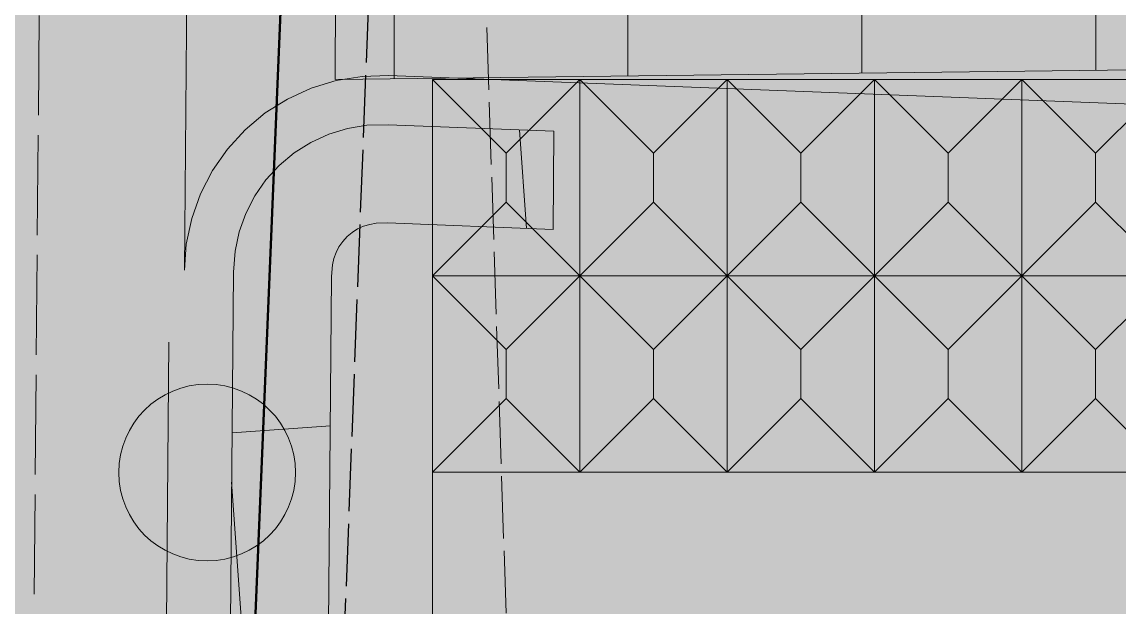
# Model space of a CAD drawing. Header units: metres. Extents: x 305909 to 307171, y 9156037 to 9156671.
# Drawn here: x 306873.64 to 306895.98, y 9156211.26 to 9156223.17 of the extents above; entities that cross this region are included whole.
import ezdxf

# ---------------------------------------------------------------- set-up
doc = ezdxf.new("R2010")
doc.units = ezdxf.units.M
doc.linetypes.add('DASHED', pattern=[1.524, 1.27, -0.254])
for name, color, linetype, lineweight, true_color in [('B-BATAS_HPL_INDIKATIF', 7, 'DASHED', 25, 0x781414), ('B-BAYANGAN', 7, 'Continuous', 0, 0x76786c), ('D-BANGUNAN_DIGANTI', 253, 'DASHED', 13, 0x828282), ('D-BOULEVARD_UMKM', 7, 'Continuous', 13, 0xf2d6a0), ('D-KIOS_UMKM', 7, 'Continuous', 13, 0xe673a6), ('D-LORONG_KIOS', 7, 'Continuous', 9, 0xf6e7c9), ('J-BADAN_KOLEKTOR', 7, 'Continuous', 13, 0x6e6e6e), ('J-MARKA_TEPI', 7, 'Continuous', 13, 0xffffff), ('J-PERKERASAN_JALAN', 7, 'Continuous', 9, 0x989896), ('J-SUMBU_KOLEKTOR', 7, 'DASHED', 18, 0xffffff), ('P-KORIDOR_STASIUN', 7, 'Continuous', 50, 0x148c3c), ('P-TROTOAR_AYANI', 7, 'Continuous', 9, 0xd6c8b2), ('S-ZONA_ANTREAN', 7, 'Continuous', 13, 0xeb7878), ('V-JALUR_HIJAU_AYANI', 7, 'Continuous', 0, 0x96cd78), ('V-POHON_PENEDUH', 7, 'Continuous', 13, 0x288232), ('Z-K', 7, 'Continuous', 0, 0xf7dede), ('Z-K-BK', 7, 'Continuous', 0, 0xf8e1ec), ('Z-K-PI', 7, 'Continuous', 0, 0xf0cdc8)]:
    doc.layers.add(name, color=color, linetype=linetype, lineweight=lineweight, true_color=true_color)

# ---------------------------------------------------------------- blocks, each defined once
blk = doc.blocks.new('POHON')
at = {"true_color": 0x347638}
h = blk.add_hatch(color=97, dxfattribs=at)
h.dxf.hatch_style = 1
edge = h.paths.add_edge_path()
edge.add_arc((0, 0), 1, 0, 360)
at = {"true_color": 0x3e843e}
h = blk.add_hatch(color=97, dxfattribs=at)
h.dxf.hatch_style = 1
edge = h.paths.add_edge_path()
edge.add_arc((0, 0.78), 0.32, 0, 360)
h = blk.add_hatch(color=97, dxfattribs=at)
h.dxf.hatch_style = 1
edge = h.paths.add_edge_path()
edge.add_arc((-0.552, 0.552), 0.32, 0, 360)
h = blk.add_hatch(color=97, dxfattribs=at)
h.dxf.hatch_style = 1
edge = h.paths.add_edge_path()
edge.add_arc((0.552, 0.552), 0.32, 0, 360)
at = {"true_color": 0x62a556}
h = blk.add_hatch(color=85, dxfattribs=at)
h.dxf.hatch_style = 1
edge = h.paths.add_edge_path()
edge.add_arc((-0.2, 0.22), 0.55, 0, 360)
at = {"true_color": 0x697060}
h = blk.add_hatch(color=251, dxfattribs=at)
h.dxf.hatch_style = 1
edge = h.paths.add_edge_path()
edge.add_arc((0.38, -0.38), 1, 0, 360)
at = {"true_color": 0x3e843e}
h = blk.add_hatch(color=97, dxfattribs=at)
h.dxf.hatch_style = 1
edge = h.paths.add_edge_path()
edge.add_arc((-0.78, 0), 0.32, 0, 360)
h = blk.add_hatch(color=97, dxfattribs=at)
h.dxf.hatch_style = 1
edge = h.paths.add_edge_path()
edge.add_arc((0.78, 0), 0.32, 0, 360)
h = blk.add_hatch(color=97, dxfattribs=at)
h.dxf.hatch_style = 1
edge = h.paths.add_edge_path()
edge.add_arc((-0.552, -0.552), 0.32, 0, 360)
h = blk.add_hatch(color=97, dxfattribs=at)
h.dxf.hatch_style = 1
edge = h.paths.add_edge_path()
edge.add_arc((0.552, -0.552), 0.32, 0, 360)
h = blk.add_hatch(color=97, dxfattribs=at)
h.dxf.hatch_style = 1
edge = h.paths.add_edge_path()
edge.add_arc((0, -0.78), 0.32, 0, 360)
at = {"color": 99, "lineweight": 9, "true_color": 0x235528}
blk.add_circle((0, 0), 1, dxfattribs=at)

msp = doc.modelspace()

# ---------------------------------------------------------------- hatches: boundary and pattern name
at = {"layer": 'B-BAYANGAN', "true_color": 0x76786c}
h = msp.add_hatch(color=8, dxfattribs=at)
h.dxf.hatch_style = 1
h.paths.add_polyline_path([(306885.6, 9156217.4), (306885.6, 9156221.4), (306882.6, 9156221.4), (306882.6, 9156217.4), (306885.6, 9156217.4)])
h = msp.add_hatch(color=8, dxfattribs=at)
h.dxf.hatch_style = 1
h.paths.add_polyline_path([(306888.6, 9156217.4), (306888.6, 9156221.4), (306885.6, 9156221.4), (306885.6, 9156217.4), (306888.6, 9156217.4)])
h = msp.add_hatch(color=8, dxfattribs=at)
h.dxf.hatch_style = 1
h.paths.add_polyline_path([(306891.6, 9156217.4), (306891.6, 9156221.4), (306888.6, 9156221.4), (306888.6, 9156217.4), (306891.6, 9156217.4)])
h = msp.add_hatch(color=8, dxfattribs=at)
h.dxf.hatch_style = 1
h.paths.add_polyline_path([(306894.6, 9156217.4), (306894.6, 9156221.4), (306891.6, 9156221.4), (306891.6, 9156217.4), (306894.6, 9156217.4)])
h = msp.add_hatch(color=8, dxfattribs=at)
h.dxf.hatch_style = 1
h.paths.add_polyline_path([(306897.6, 9156217.4), (306897.6, 9156221.4), (306894.6, 9156221.4), (306894.6, 9156217.4), (306897.6, 9156217.4)])
h = msp.add_hatch(color=8, dxfattribs=at)
h.dxf.hatch_style = 1
h.paths.add_polyline_path([(306885.6, 9156213.4), (306885.6, 9156217.4), (306882.6, 9156217.4), (306882.6, 9156213.4), (306885.6, 9156213.4)])
h = msp.add_hatch(color=8, dxfattribs=at)
h.dxf.hatch_style = 1
h.paths.add_polyline_path([(306888.6, 9156213.4), (306888.6, 9156217.4), (306885.6, 9156217.4), (306885.6, 9156213.4), (306888.6, 9156213.4)])
h = msp.add_hatch(color=8, dxfattribs=at)
h.dxf.hatch_style = 1
h.paths.add_polyline_path([(306891.6, 9156213.4), (306891.6, 9156217.4), (306888.6, 9156217.4), (306888.6, 9156213.4), (306891.6, 9156213.4)])
h = msp.add_hatch(color=8, dxfattribs=at)
h.dxf.hatch_style = 1
h.paths.add_polyline_path([(306894.6, 9156213.4), (306894.6, 9156217.4), (306891.6, 9156217.4), (306891.6, 9156213.4), (306894.6, 9156213.4)])
h = msp.add_hatch(color=8, dxfattribs=at)
h.dxf.hatch_style = 1
h.paths.add_polyline_path([(306897.6, 9156213.4), (306897.6, 9156217.4), (306894.6, 9156217.4), (306894.6, 9156213.4), (306897.6, 9156213.4)])
at = {"layer": 'D-BOULEVARD_UMKM', "true_color": 0xf0deba}
h = msp.add_hatch(color=254, dxfattribs=at)
h.dxf.hatch_style = 1
h.paths.add_polyline_path([(306880.012, 9156222), (306930, 9156222.6), (306930, 9156230.4), (306894.4, 9156230.6), (306880.046, 9156230.6), (306880.012, 9156222)])
at = {"layer": 'D-BOULEVARD_UMKM', "true_color": 0xd6c096}
h = msp.add_hatch(dxfattribs=at)
h.set_pattern_fill('NET', color=31, scale=1.5)
h.paths.add_polyline_path([(306880.012, 9156222), (306930, 9156222.6), (306930, 9156230.4), (306894.4, 9156230.6), (306880.046, 9156230.6), (306880.012, 9156222)])
at = {"layer": 'D-KIOS_UMKM', "true_color": 0xf773a9}
h = msp.add_hatch(color=241, dxfattribs=at)
h.dxf.hatch_style = 1
h.paths.add_polyline_path([(306882, 9156222), (306883.5, 9156220.5), (306883.5, 9156219.5), (306882, 9156218), (306882, 9156222)])
h = msp.add_hatch(color=241, dxfattribs=at)
h.dxf.hatch_style = 1
h.paths.add_polyline_path([(306885, 9156222), (306883.5, 9156220.5), (306882, 9156222), (306885, 9156222)])
at = {"layer": 'D-KIOS_UMKM', "true_color": 0xc45c86}
h = msp.add_hatch(color=243, dxfattribs=at)
h.dxf.hatch_style = 1
h.paths.add_polyline_path([(306885, 9156218), (306883.5, 9156219.5), (306883.5, 9156220.5), (306885, 9156222), (306885, 9156218)])
at = {"layer": 'D-KIOS_UMKM', "true_color": 0xf773a9}
h = msp.add_hatch(color=241, dxfattribs=at)
h.dxf.hatch_style = 1
h.paths.add_polyline_path([(306885, 9156222), (306886.5, 9156220.5), (306886.5, 9156219.5), (306885, 9156218), (306885, 9156222)])
h = msp.add_hatch(color=241, dxfattribs=at)
h.dxf.hatch_style = 1
h.paths.add_polyline_path([(306888, 9156222), (306886.5, 9156220.5), (306885, 9156222), (306888, 9156222)])
at = {"layer": 'D-KIOS_UMKM', "true_color": 0xc45c86}
h = msp.add_hatch(color=243, dxfattribs=at)
h.dxf.hatch_style = 1
h.paths.add_polyline_path([(306888, 9156218), (306886.5, 9156219.5), (306886.5, 9156220.5), (306888, 9156222), (306888, 9156218)])
at = {"layer": 'D-KIOS_UMKM', "true_color": 0xf773a9}
h = msp.add_hatch(color=241, dxfattribs=at)
h.dxf.hatch_style = 1
h.paths.add_polyline_path([(306888, 9156222), (306889.5, 9156220.5), (306889.5, 9156219.5), (306888, 9156218), (306888, 9156222)])
h = msp.add_hatch(color=241, dxfattribs=at)
h.dxf.hatch_style = 1
h.paths.add_polyline_path([(306891, 9156222), (306889.5, 9156220.5), (306888, 9156222), (306891, 9156222)])
at = {"layer": 'D-KIOS_UMKM', "true_color": 0xc45c86}
h = msp.add_hatch(color=243, dxfattribs=at)
h.dxf.hatch_style = 1
h.paths.add_polyline_path([(306891, 9156218), (306889.5, 9156219.5), (306889.5, 9156220.5), (306891, 9156222), (306891, 9156218)])
at = {"layer": 'D-KIOS_UMKM', "true_color": 0xf773a9}
h = msp.add_hatch(color=241, dxfattribs=at)
h.dxf.hatch_style = 1
h.paths.add_polyline_path([(306891, 9156222), (306892.5, 9156220.5), (306892.5, 9156219.5), (306891, 9156218), (306891, 9156222)])
h = msp.add_hatch(color=241, dxfattribs=at)
h.dxf.hatch_style = 1
h.paths.add_polyline_path([(306894, 9156222), (306892.5, 9156220.5), (306891, 9156222), (306894, 9156222)])
at = {"layer": 'D-KIOS_UMKM', "true_color": 0xc45c86}
h = msp.add_hatch(color=243, dxfattribs=at)
h.dxf.hatch_style = 1
h.paths.add_polyline_path([(306894, 9156218), (306892.5, 9156219.5), (306892.5, 9156220.5), (306894, 9156222), (306894, 9156218)])
at = {"layer": 'D-KIOS_UMKM', "true_color": 0xf773a9}
h = msp.add_hatch(color=241, dxfattribs=at)
h.dxf.hatch_style = 1
h.paths.add_polyline_path([(306894, 9156222), (306895.5, 9156220.5), (306895.5, 9156219.5), (306894, 9156218), (306894, 9156222)])
h = msp.add_hatch(color=241, dxfattribs=at)
h.dxf.hatch_style = 1
h.paths.add_polyline_path([(306897, 9156222), (306895.5, 9156220.5), (306894, 9156222), (306897, 9156222)])
at = {"layer": 'D-KIOS_UMKM', "true_color": 0xc45c86}
h = msp.add_hatch(color=243, dxfattribs=at)
h.dxf.hatch_style = 1
h.paths.add_polyline_path([(306897, 9156218), (306895.5, 9156219.5), (306895.5, 9156220.5), (306897, 9156222), (306897, 9156218)])
h = msp.add_hatch(color=243, dxfattribs=at)
h.dxf.hatch_style = 1
h.paths.add_polyline_path([(306883.5, 9156219.5), (306885, 9156218), (306882, 9156218), (306883.5, 9156219.5)])
h = msp.add_hatch(color=243, dxfattribs=at)
h.dxf.hatch_style = 1
h.paths.add_polyline_path([(306886.5, 9156219.5), (306888, 9156218), (306885, 9156218), (306886.5, 9156219.5)])
h = msp.add_hatch(color=243, dxfattribs=at)
h.dxf.hatch_style = 1
h.paths.add_polyline_path([(306889.5, 9156219.5), (306891, 9156218), (306888, 9156218), (306889.5, 9156219.5)])
h = msp.add_hatch(color=243, dxfattribs=at)
h.dxf.hatch_style = 1
h.paths.add_polyline_path([(306892.5, 9156219.5), (306894, 9156218), (306891, 9156218), (306892.5, 9156219.5)])
h = msp.add_hatch(color=243, dxfattribs=at)
h.dxf.hatch_style = 1
h.paths.add_polyline_path([(306895.5, 9156219.5), (306897, 9156218), (306894, 9156218), (306895.5, 9156219.5)])
at = {"layer": 'D-KIOS_UMKM', "true_color": 0xf773a9}
h = msp.add_hatch(color=241, dxfattribs=at)
h.dxf.hatch_style = 1
h.paths.add_polyline_path([(306882, 9156218), (306883.5, 9156216.5), (306883.5, 9156215.5), (306882, 9156214), (306882, 9156218)])
h = msp.add_hatch(color=241, dxfattribs=at)
h.dxf.hatch_style = 1
h.paths.add_polyline_path([(306885, 9156218), (306883.5, 9156216.5), (306882, 9156218), (306885, 9156218)])
at = {"layer": 'D-KIOS_UMKM', "true_color": 0xc45c86}
h = msp.add_hatch(color=243, dxfattribs=at)
h.dxf.hatch_style = 1
h.paths.add_polyline_path([(306885, 9156214), (306883.5, 9156215.5), (306883.5, 9156216.5), (306885, 9156218), (306885, 9156214)])
at = {"layer": 'D-KIOS_UMKM', "true_color": 0xf773a9}
h = msp.add_hatch(color=241, dxfattribs=at)
h.dxf.hatch_style = 1
h.paths.add_polyline_path([(306885, 9156218), (306886.5, 9156216.5), (306886.5, 9156215.5), (306885, 9156214), (306885, 9156218)])
h = msp.add_hatch(color=241, dxfattribs=at)
h.dxf.hatch_style = 1
h.paths.add_polyline_path([(306888, 9156218), (306886.5, 9156216.5), (306885, 9156218), (306888, 9156218)])
at = {"layer": 'D-KIOS_UMKM', "true_color": 0xc45c86}
h = msp.add_hatch(color=243, dxfattribs=at)
h.dxf.hatch_style = 1
h.paths.add_polyline_path([(306888, 9156214), (306886.5, 9156215.5), (306886.5, 9156216.5), (306888, 9156218), (306888, 9156214)])
at = {"layer": 'D-KIOS_UMKM', "true_color": 0xf773a9}
h = msp.add_hatch(color=241, dxfattribs=at)
h.dxf.hatch_style = 1
h.paths.add_polyline_path([(306888, 9156218), (306889.5, 9156216.5), (306889.5, 9156215.5), (306888, 9156214), (306888, 9156218)])
h = msp.add_hatch(color=241, dxfattribs=at)
h.dxf.hatch_style = 1
h.paths.add_polyline_path([(306891, 9156218), (306889.5, 9156216.5), (306888, 9156218), (306891, 9156218)])
at = {"layer": 'D-KIOS_UMKM', "true_color": 0xc45c86}
h = msp.add_hatch(color=243, dxfattribs=at)
h.dxf.hatch_style = 1
h.paths.add_polyline_path([(306891, 9156214), (306889.5, 9156215.5), (306889.5, 9156216.5), (306891, 9156218), (306891, 9156214)])
at = {"layer": 'D-KIOS_UMKM', "true_color": 0xf773a9}
h = msp.add_hatch(color=241, dxfattribs=at)
h.dxf.hatch_style = 1
h.paths.add_polyline_path([(306891, 9156218), (306892.5, 9156216.5), (306892.5, 9156215.5), (306891, 9156214), (306891, 9156218)])
h = msp.add_hatch(color=241, dxfattribs=at)
h.dxf.hatch_style = 1
h.paths.add_polyline_path([(306894, 9156218), (306892.5, 9156216.5), (306891, 9156218), (306894, 9156218)])
at = {"layer": 'D-KIOS_UMKM', "true_color": 0xc45c86}
h = msp.add_hatch(color=243, dxfattribs=at)
h.dxf.hatch_style = 1
h.paths.add_polyline_path([(306894, 9156214), (306892.5, 9156215.5), (306892.5, 9156216.5), (306894, 9156218), (306894, 9156214)])
at = {"layer": 'D-KIOS_UMKM', "true_color": 0xf773a9}
h = msp.add_hatch(color=241, dxfattribs=at)
h.dxf.hatch_style = 1
h.paths.add_polyline_path([(306894, 9156218), (306895.5, 9156216.5), (306895.5, 9156215.5), (306894, 9156214), (306894, 9156218)])
h = msp.add_hatch(color=241, dxfattribs=at)
h.dxf.hatch_style = 1
h.paths.add_polyline_path([(306897, 9156218), (306895.5, 9156216.5), (306894, 9156218), (306897, 9156218)])
at = {"layer": 'D-KIOS_UMKM', "true_color": 0xc45c86}
h = msp.add_hatch(color=243, dxfattribs=at)
h.dxf.hatch_style = 1
h.paths.add_polyline_path([(306897, 9156214), (306895.5, 9156215.5), (306895.5, 9156216.5), (306897, 9156218), (306897, 9156214)])
h = msp.add_hatch(color=243, dxfattribs=at)
h.dxf.hatch_style = 1
h.paths.add_polyline_path([(306883.5, 9156215.5), (306885, 9156214), (306882, 9156214), (306883.5, 9156215.5)])
h = msp.add_hatch(color=243, dxfattribs=at)
h.dxf.hatch_style = 1
h.paths.add_polyline_path([(306886.5, 9156215.5), (306888, 9156214), (306885, 9156214), (306886.5, 9156215.5)])
h = msp.add_hatch(color=243, dxfattribs=at)
h.dxf.hatch_style = 1
h.paths.add_polyline_path([(306889.5, 9156215.5), (306891, 9156214), (306888, 9156214), (306889.5, 9156215.5)])
h = msp.add_hatch(color=243, dxfattribs=at)
h.dxf.hatch_style = 1
h.paths.add_polyline_path([(306892.5, 9156215.5), (306894, 9156214), (306891, 9156214), (306892.5, 9156215.5)])
h = msp.add_hatch(color=243, dxfattribs=at)
h.dxf.hatch_style = 1
h.paths.add_polyline_path([(306895.5, 9156215.5), (306897, 9156214), (306894, 9156214), (306895.5, 9156215.5)])
at = {"layer": 'D-LORONG_KIOS', "true_color": 0xf0e4cd}
h = msp.add_hatch(color=254, dxfattribs=at)
h.dxf.hatch_style = 1
h.paths.add_polyline_path([(306930, 9156211), (306930, 9156214), (306882, 9156214), (306882, 9156211), (306930, 9156211)])
at = {"layer": 'J-BADAN_KOLEKTOR', "true_color": 0x54565a}
h = msp.add_hatch(color=251, dxfattribs=at)
h.dxf.hatch_style = 1
h.paths.add_polyline_path([(306889.931, 9156640), (306895.936, 9156640), (306895.475, 9156629.11), (306895.474, 9156629.085), (306895.474, 9156629.061), (306893.315, 9156557.748), (306893.149, 9156552.271), (306893.014, 9156547.717), (306892.993, 9156546.713), (306891.335, 9156465.673), (306891.237, 9156460.847), (306891.218, 9156460.566), (306890.645, 9156455.57), (306884.99, 9156406.251), (306884.352, 9156400.688), (306883.988, 9156395.099), (306877.628, 9156297.463), (306877.621, 9156297.351), (306877.62, 9156297.238), (306877.496, 9156282.777), (306877.038, 9156229.12), (306876.993, 9156223.827), (306876.944, 9156218.116), (306876.813, 9156202.951), (306876.76, 9156196.862), (306876.753, 9156196.674), (306876.43, 9156192.144), (306875.837, 9156183.84), (306875.836, 9156183.815), (306875.834, 9156183.79), (306874.011, 9156152.681), (306874.01, 9156152.675), (306874.01, 9156152.669), (306873.9, 9156150.695), (306873.792, 9156148.75), (306873.788, 9156148.669), (306873.786, 9156148.588), (306873.743, 9156145.719), (306873.719, 9156144.136), (306873.718, 9156144.098), (306873.716, 9156144.044), (306873.716, 9156144.024), (306873.714, 9156143.986), (306873.657, 9156142.889), (306873.495, 9156139.805), (306873.492, 9156139.752), (306873.491, 9156139.7), (306873.213, 9156129.068), (306873.057, 9156123.08), (306872.863, 9156115.623), (306872.83, 9156115.253), (306872.163, 9156110.834), (306864.194, 9156058.08), (306864.167, 9156057.904), (306864.156, 9156057.726), (306863.079, 9156040), (306857.068, 9156040), (306857.115, 9156040.772), (306857.836, 9156052.639), (306858.186, 9156058.401), (306858.215, 9156058.667), (306858.909, 9156063.262), (306864.38, 9156099.484), (306866.833, 9156115.72), (306866.87, 9156115.965), (306866.876, 9156116.213), (306866.922, 9156117.98), (306867.495, 9156139.935), (306867.495, 9156139.962), (306867.497, 9156140.001), (306867.498, 9156140.014), (306867.499, 9156140.041), (306867.717, 9156144.189), (306867.72, 9156144.264), (306867.722, 9156144.338), (306867.781, 9156148.295), (306867.789, 9156148.8), (306867.79, 9156148.84), (306867.793, 9156148.916), (306867.793, 9156148.921), (306867.795, 9156148.961), (306867.862, 9156150.175), (306868.019, 9156153.006), (306869.543, 9156179.003), (306869.847, 9156184.185), (306869.849, 9156184.223), (306870.257, 9156189.937), (306870.599, 9156194.727), (306870.753, 9156196.882), (306870.761, 9156197.007), (306870.763, 9156197.132), (306870.863, 9156208.724), (306870.993, 9156223.879), (306870.993, 9156223.879), (306871.576, 9156292.11), (306871.622, 9156297.487), (306871.628, 9156297.656), (306871.981, 9156303.077), (306872.914, 9156317.396), (306878.368, 9156401.127), (306878.372, 9156401.176), (306878.38, 9156401.273), (306878.385, 9156401.322), (306880.543, 9156420.136), (306884.601, 9156455.528), (306885.241, 9156461.11), (306885.363, 9156467.081), (306887.015, 9156547.847), (306887.016, 9156547.874), (306887.152, 9156552.449), (306887.152, 9156552.45), (306889.305, 9156623.574), (306889.305, 9156623.574), (306889.478, 9156629.285), (306889.479, 9156629.321), (306889.699, 9156634.526), (306889.931, 9156640)])
at = {"layer": 'J-MARKA_TEPI', "true_color": 0xffffff}
h = msp.add_hatch(color=7, dxfattribs=at)
h.dxf.hatch_style = 1
h.paths.add_polyline_path([(306875.46, 9156217.8), (306874.76, 9156219.4), (306875.21, 9156219.4), (306875.21, 9156222.2), (306875.71, 9156222.2), (306875.71, 9156219.4), (306876.16, 9156219.4)])
at = {"layer": 'J-PERKERASAN_JALAN', "true_color": 0x989896}
h = msp.add_hatch(color=252, dxfattribs=at)
h.dxf.hatch_style = 1
h.paths.add_polyline_path([(306877.067, 9156228.607), (306877.161, 9156228.103), (306877.319, 9156227.614), (306877.538, 9156227.15), (306877.814, 9156226.718), (306878.144, 9156226.325), (306878.521, 9156225.977), (306878.94, 9156225.68), (306879.394, 9156225.44), (306879.874, 9156225.259), (306880.374, 9156225.141), (306880.884, 9156225.089), (306915.23, 9156223.766), (306915.352, 9156223.753), (306915.356, 9156223.63), (306915.25, 9156220.894), (306915.237, 9156220.772), (306915.114, 9156220.768), (306881.098, 9156222.078), (306880.565, 9156222.063), (306880.038, 9156221.978), (306879.528, 9156221.823), (306879.043, 9156221.601), (306878.592, 9156221.317), (306878.183, 9156220.976), (306877.822, 9156220.583), (306877.517, 9156220.145), (306877.273, 9156219.671), (306877.094, 9156219.169), (306876.984, 9156218.647), (306876.944, 9156218.116), (306876.993, 9156223.827), (306877.038, 9156229.12), (306877.067, 9156228.607)])
at = {"layer": 'P-TROTOAR_AYANI', "true_color": 0xd4ccbe}
h = msp.add_hatch(color=9, dxfattribs=at)
h.dxf.hatch_style = 1
h.paths.add_polyline_path([(306881.063, 9156199.927), (306880.65, 9156199.923), (306880.272, 9156199.968), (306879.903, 9156200.06), (306879.548, 9156200.199), (306879.214, 9156200.381), (306878.905, 9156200.604), (306878.627, 9156200.865), (306878.385, 9156201.158), (306878.182, 9156201.48), (306878.021, 9156201.825), (306877.905, 9156202.188), (306877.836, 9156202.563), (306877.813, 9156202.975), (306877.943, 9156218.074), (306877.976, 9156218.506), (306878.059, 9156218.897), (306878.193, 9156219.273), (306878.376, 9156219.628), (306878.604, 9156219.956), (306878.874, 9156220.25), (306879.181, 9156220.506), (306879.519, 9156220.719), (306879.883, 9156220.885), (306880.265, 9156221.001), (306880.66, 9156221.066), (306881.092, 9156221.078), (306884.469, 9156220.948), (306884.451, 9156218.947), (306881.082, 9156219.077), (306880.85, 9156219.07), (306880.719, 9156219.049), (306880.592, 9156219.01), (306880.472, 9156218.955), (306880.36, 9156218.885), (306880.258, 9156218.8), (306880.169, 9156218.702), (306880.093, 9156218.594), (306880.032, 9156218.476), (306879.988, 9156218.351), (306879.96, 9156218.222), (306879.943, 9156217.99), (306879.814, 9156203.021), (306879.826, 9156202.799), (306879.849, 9156202.675), (306879.887, 9156202.555), (306879.94, 9156202.441), (306880.008, 9156202.334), (306880.088, 9156202.237), (306880.18, 9156202.15), (306880.283, 9156202.076), (306880.394, 9156202.016), (306880.511, 9156201.97), (306880.634, 9156201.939), (306880.759, 9156201.924), (306880.981, 9156201.927), (306884.307, 9156202.169), (306884.289, 9156200.163), (306881.063, 9156199.927)])
at = {"layer": 'P-TROTOAR_AYANI', "true_color": 0xbeb6a8}
h = msp.add_hatch(dxfattribs=at)
h.set_pattern_fill('NET', color=253, scale=2, angle=4)
h.paths.add_polyline_path([(306881.063, 9156199.927), (306880.65, 9156199.923), (306880.272, 9156199.968), (306879.903, 9156200.06), (306879.548, 9156200.199), (306879.214, 9156200.381), (306878.905, 9156200.604), (306878.627, 9156200.865), (306878.385, 9156201.158), (306878.182, 9156201.48), (306878.021, 9156201.825), (306877.905, 9156202.188), (306877.836, 9156202.563), (306877.813, 9156202.975), (306877.943, 9156218.074), (306877.976, 9156218.506), (306878.059, 9156218.897), (306878.193, 9156219.273), (306878.376, 9156219.628), (306878.604, 9156219.956), (306878.874, 9156220.25), (306879.181, 9156220.506), (306879.519, 9156220.719), (306879.883, 9156220.885), (306880.265, 9156221.001), (306880.66, 9156221.066), (306881.092, 9156221.078), (306884.469, 9156220.948), (306884.451, 9156218.947), (306881.082, 9156219.077), (306880.85, 9156219.07), (306880.719, 9156219.049), (306880.592, 9156219.01), (306880.472, 9156218.955), (306880.36, 9156218.885), (306880.258, 9156218.8), (306880.169, 9156218.702), (306880.093, 9156218.594), (306880.032, 9156218.476), (306879.988, 9156218.351), (306879.96, 9156218.222), (306879.943, 9156217.99), (306879.814, 9156203.021), (306879.826, 9156202.799), (306879.849, 9156202.675), (306879.887, 9156202.555), (306879.94, 9156202.441), (306880.008, 9156202.334), (306880.088, 9156202.237), (306880.18, 9156202.15), (306880.283, 9156202.076), (306880.394, 9156202.016), (306880.511, 9156201.97), (306880.634, 9156201.939), (306880.759, 9156201.924), (306880.981, 9156201.927), (306884.307, 9156202.169), (306884.289, 9156200.163), (306881.063, 9156199.927)])
at = {"layer": 'S-ZONA_ANTREAN', "true_color": 0xe27870}
h = msp.add_hatch(color=23, dxfattribs=at)
h.dxf.hatch_style = 1
h.paths.add_polyline_path([(306871.083, 9156154), (306874.012, 9156226), (306877.012, 9156226), (306874.083, 9156154), (306871.083, 9156154)])
at = {"layer": 'V-JALUR_HIJAU_AYANI', "true_color": 0x84ba60}
h = msp.add_hatch(color=83, dxfattribs=at)
h.dxf.hatch_style = 1
h.paths.add_polyline_path([(306881.104, 9156198.928), (306880.596, 9156198.923), (306880.092, 9156198.983), (306879.599, 9156199.106), (306879.125, 9156199.29), (306878.679, 9156199.534), (306878.268, 9156199.831), (306877.897, 9156200.179), (306877.573, 9156200.57), (306877.302, 9156201), (306877.087, 9156201.461), (306876.933, 9156201.944), (306876.841, 9156202.444), (306876.813, 9156202.951), (306876.944, 9156218.116), (306876.984, 9156218.647), (306877.094, 9156219.169), (306877.273, 9156219.671), (306877.517, 9156220.145), (306877.822, 9156220.583), (306878.183, 9156220.976), (306878.592, 9156221.317), (306879.043, 9156221.601), (306879.528, 9156221.823), (306880.038, 9156221.978), (306880.565, 9156222.063), (306881.098, 9156222.078), (306884.477, 9156221.948), (306884.469, 9156220.948), (306881.092, 9156221.078), (306880.66, 9156221.066), (306880.265, 9156221.001), (306879.883, 9156220.885), (306879.519, 9156220.719), (306879.181, 9156220.506), (306878.874, 9156220.25), (306878.604, 9156219.956), (306878.376, 9156219.628), (306878.193, 9156219.273), (306878.059, 9156218.897), (306877.976, 9156218.506), (306877.943, 9156218.074), (306877.813, 9156202.975), (306877.836, 9156202.563), (306877.905, 9156202.188), (306878.021, 9156201.825), (306878.182, 9156201.48), (306878.385, 9156201.158), (306878.627, 9156200.865), (306878.905, 9156200.604), (306879.214, 9156200.381), (306879.548, 9156200.199), (306879.903, 9156200.06), (306880.272, 9156199.968), (306880.65, 9156199.923), (306881.063, 9156199.927), (306884.289, 9156200.163), (306884.281, 9156199.159), (306881.104, 9156198.928)])
at = {"layer": 'Z-K', "true_color": 0xe4dfd4}
h = msp.add_hatch(color=254, dxfattribs=at)
h.dxf.hatch_style = 1
h.paths.add_polyline_path([(306887.368, 9156398.5), (306879.779, 9156199.5), (306885.597, 9156199.802), (306885.503, 9156198.46), (306873.691, 9156198.076), (306871.946, 9156198.019), (306860.748, 9156203.081), (306860.765, 9156203.358), (306859.221, 9156180.762), (306859.07, 9156178.557), (306858.791, 9156174.416), (306856.602, 9156141.935), (306856.574, 9156141.929), (306843.973, 9156139.654), (306841.656, 9156139.39), (306832.652, 9156160.25), (306794.325, 9156155.537), (306785.065, 9156153.865), (306754.667, 9156148.377), (306780.828, 9156466.643), (306812.815, 9156460.602), (306875.789, 9156457.914), (306875.502, 9156453.026), (306875.5, 9156452.988), (306872.7, 9156405.226), (306919.295, 9156400.093), (306965.89, 9156394.96), (306958.222, 9156259.5), (306956, 9156259.5), (306955.951, 9156259.498), (306955.902, 9156259.49), (306955.855, 9156259.478), (306955.809, 9156259.462), (306955.764, 9156259.441), (306955.722, 9156259.416), (306955.683, 9156259.387), (306955.668, 9156259.373), (306932.214, 9156261.124), (306956.8, 9156262.5), (306955.5, 9156309.7), (306959, 9156392), (306887.368, 9156398.5)])
at = {"layer": 'Z-K-BK', "true_color": 0xece4d2}
h = msp.add_hatch(color=254, dxfattribs=at)
h.dxf.hatch_style = 1
h.paths.add_polyline_path([(306931.6, 9156252), (306951.5, 9156252), (306951.5, 9156236), (306951.5, 9156205.51), (306950.563, 9156205.003), (306950.558, 9156205), (306931.6, 9156205), (306881.5, 9156205), (306881.5, 9156222), (306931.6, 9156222), (306931.6, 9156252)])
at = {"layer": 'Z-K-PI', "true_color": 0xe4dfd4}
h = msp.add_hatch(color=254, dxfattribs=at)
h.dxf.hatch_style = 1
h.paths.add_polyline_path([(306885.597, 9156199.802), (306879.779, 9156199.5), (306887.368, 9156398.5), (306959, 9156392), (306955.5, 9156309.7), (306956.8, 9156262.5), (306932.214, 9156261.124), (306926.472, 9156261.553), (306924.753, 9156222), (306881.5, 9156222), (306881.5, 9156205), (306885.961, 9156205), (306885.597, 9156199.802)])

# ---------------------------------------------------------------- linework, layer by layer
at = {"layer": 'B-BATAS_HPL_INDIKATIF'}
msp.add_lwpolyline([(306887.368, 9156398.5), (306959, 9156392), (306955.5, 9156309.7), (306956.8, 9156262.5), (306930, 9156261), (306931.5, 9156203.5), (306908.7, 9156201), (306879.779, 9156199.5), (306887.368, 9156398.5)], close=True, dxfattribs=at)
at = {"layer": 'D-BANGUNAN_DIGANTI'}
msp.add_lwpolyline([(306937.852, 9156259.966), (306936.556, 9156250.268), (306945.049, 9156251.182), (306945.638, 9156245.711), (306935.805, 9156244.653), (306933.196, 9156225.146), (306929.378, 9156225.657), (306929.856, 9156211.129), (306883.546, 9156209.605), (306883.025, 9156225.417), (306927.069, 9156226.867), (306931.607, 9156260.801), (306937.852, 9156259.966)], dxfattribs=at)
at = {"layer": 'D-BOULEVARD_UMKM', "color": 253, "lineweight": 9, "true_color": 0xb4a68b}
msp.add_lwpolyline([(306880.012, 9156222), (306930, 9156222.6), (306930, 9156230.4), (306894.4, 9156230.6), (306880.046, 9156230.6), (306880.012, 9156222)], close=True, dxfattribs=at)
at = {"layer": 'D-KIOS_UMKM', "color": 247, "lineweight": 9, "true_color": 0x7a3953}
for p, q in [((306882, 9156222), (306883.5, 9156220.5)), ((306885, 9156222), (306883.5, 9156220.5)), ((306885, 9156222), (306886.5, 9156220.5)), ((306888, 9156222), (306886.5, 9156220.5)), ((306888, 9156222), (306889.5, 9156220.5)), ((306891, 9156222), (306889.5, 9156220.5)), ((306891, 9156222), (306892.5, 9156220.5)), ((306894, 9156222), (306892.5, 9156220.5)), ((306894, 9156222), (306895.5, 9156220.5)), ((306897, 9156222), (306895.5, 9156220.5)), ((306883.5, 9156219.5), (306883.5, 9156220.5)), ((306886.5, 9156219.5), (306886.5, 9156220.5)), ((306889.5, 9156219.5), (306889.5, 9156220.5)), ((306892.5, 9156219.5), (306892.5, 9156220.5)), ((306895.5, 9156219.5), (306895.5, 9156220.5)), ((306882, 9156218), (306883.5, 9156219.5)), ((306885, 9156218), (306883.5, 9156219.5)), ((306885, 9156218), (306886.5, 9156219.5)), ((306888, 9156218), (306886.5, 9156219.5)), ((306888, 9156218), (306889.5, 9156219.5)), ((306891, 9156218), (306889.5, 9156219.5)), ((306891, 9156218), (306892.5, 9156219.5)), ((306894, 9156218), (306892.5, 9156219.5)), ((306894, 9156218), (306895.5, 9156219.5)), ((306897, 9156218), (306895.5, 9156219.5)), ((306882, 9156218), (306883.5, 9156216.5)), ((306885, 9156218), (306883.5, 9156216.5)), ((306885, 9156218), (306886.5, 9156216.5)), ((306888, 9156218), (306886.5, 9156216.5)), ((306888, 9156218), (306889.5, 9156216.5)), ((306891, 9156218), (306889.5, 9156216.5)), ((306891, 9156218), (306892.5, 9156216.5)), ((306894, 9156218), (306892.5, 9156216.5)), ((306894, 9156218), (306895.5, 9156216.5)), ((306897, 9156218), (306895.5, 9156216.5)), ((306883.5, 9156215.5), (306883.5, 9156216.5)), ((306886.5, 9156215.5), (306886.5, 9156216.5)), ((306889.5, 9156215.5), (306889.5, 9156216.5)), ((306892.5, 9156215.5), (306892.5, 9156216.5)), ((306895.5, 9156215.5), (306895.5, 9156216.5)), ((306882, 9156214), (306883.5, 9156215.5)), ((306885, 9156214), (306883.5, 9156215.5)), ((306885, 9156214), (306886.5, 9156215.5)), ((306888, 9156214), (306886.5, 9156215.5)), ((306888, 9156214), (306889.5, 9156215.5)), ((306891, 9156214), (306889.5, 9156215.5)), ((306891, 9156214), (306892.5, 9156215.5)), ((306894, 9156214), (306892.5, 9156215.5)), ((306894, 9156214), (306895.5, 9156215.5)), ((306897, 9156214), (306895.5, 9156215.5))]:
    msp.add_line(p, q, dxfattribs=at)
at = {"layer": 'D-KIOS_UMKM', "color": 247, "lineweight": 13, "true_color": 0x7a3953}
for points in [[(306885, 9156218), (306885, 9156222), (306882, 9156222), (306882, 9156218), (306885, 9156218)], [(306888, 9156218), (306888, 9156222), (306885, 9156222), (306885, 9156218), (306888, 9156218)], [(306891, 9156218), (306891, 9156222), (306888, 9156222), (306888, 9156218), (306891, 9156218)], [(306894, 9156218), (306894, 9156222), (306891, 9156222), (306891, 9156218), (306894, 9156218)], [(306897, 9156218), (306897, 9156222), (306894, 9156222), (306894, 9156218), (306897, 9156218)], [(306885, 9156214), (306885, 9156218), (306882, 9156218), (306882, 9156214), (306885, 9156214)], [(306888, 9156214), (306888, 9156218), (306885, 9156218), (306885, 9156214), (306888, 9156214)], [(306891, 9156214), (306891, 9156218), (306888, 9156218), (306888, 9156214), (306891, 9156214)], [(306894, 9156214), (306894, 9156218), (306891, 9156218), (306891, 9156214), (306894, 9156214)], [(306897, 9156214), (306897, 9156218), (306894, 9156218), (306894, 9156214), (306897, 9156214)]]:
    msp.add_lwpolyline(points, close=True, dxfattribs=at)
at = {"layer": 'D-LORONG_KIOS', "color": 253, "lineweight": 9, "true_color": 0xb4ab99}
msp.add_lwpolyline([(306930, 9156211), (306930, 9156214), (306882, 9156214), (306882, 9156211), (306930, 9156211)], close=True, dxfattribs=at)
at = {"layer": 'J-MARKA_TEPI'}
msp.add_lwpolyline([(306876.526, 9156204.422), (306876.631, 9156216.65)], dxfattribs=at)
at = {"layer": 'J-PERKERASAN_JALAN', "color": 251, "lineweight": 13, "true_color": 0x6c6c6a}
msp.add_lwpolyline([(306915.356, 9156223.63), (306915.25, 9156220.894), (306915.237, 9156220.772), (306915.114, 9156220.768), (306881.098, 9156222.078), (306880.565, 9156222.063), (306880.038, 9156221.978), (306879.528, 9156221.823), (306879.043, 9156221.601), (306878.592, 9156221.317), (306878.183, 9156220.976), (306877.822, 9156220.583), (306877.517, 9156220.145), (306877.273, 9156219.671), (306877.094, 9156219.169), (306876.984, 9156218.647), (306876.944, 9156218.116), (306876.993, 9156223.827)], dxfattribs=at)
at = {"layer": 'J-SUMBU_KOLEKTOR', "linetype": 'DASHED', "ltscale": 1.6}
msp.add_lwpolyline([(306860.074, 9156040), (306861.181, 9156058.219), (306869.864, 9156115.701), (306870.494, 9156139.87), (306870.719, 9156144.162), (306870.789, 9156148.775), (306871.015, 9156152.846), (306872.842, 9156184.01), (306873.761, 9156196.887), (306873.993, 9156223.853), (306874.621, 9156297.461), (306881.363, 9156400.956), (306888.237, 9156460.908), (306890.015, 9156547.793), (306890.151, 9156552.361), (306892.476, 9156629.194), (306892.934, 9156640)], dxfattribs=at)
at = {"layer": 'P-KORIDOR_STASIUN'}
msp.add_lwpolyline([(306879.012, 9156226), (306875.857, 9156150), (306875.501, 9156140), (306874.028, 9156122)], dxfattribs=at)
at = {"layer": 'P-TROTOAR_AYANI', "color": 252, "lineweight": 9, "true_color": 0xa09688}
msp.add_lwpolyline([(306877.813, 9156202.975), (306877.943, 9156218.074), (306877.976, 9156218.506), (306878.059, 9156218.897), (306878.193, 9156219.273), (306878.376, 9156219.628), (306878.604, 9156219.956), (306878.874, 9156220.25), (306879.181, 9156220.506), (306879.519, 9156220.719), (306879.883, 9156220.885), (306880.265, 9156221.001), (306880.66, 9156221.066), (306881.092, 9156221.078), (306884.469, 9156220.948), (306884.451, 9156218.947), (306881.082, 9156219.077), (306880.85, 9156219.07), (306880.719, 9156219.049), (306880.592, 9156219.01), (306880.472, 9156218.955), (306880.36, 9156218.885), (306880.258, 9156218.8), (306880.169, 9156218.702), (306880.093, 9156218.594), (306880.032, 9156218.476), (306879.988, 9156218.351), (306879.96, 9156218.222), (306879.943, 9156217.99), (306879.814, 9156203.021)], dxfattribs=at)

# ---------------------------------------------------------------- block references
at = {"layer": 'V-POHON_PENEDUH', "xscale": 1.8, "yscale": 1.8}
msp.add_blockref('POHON', (306877.408, 9156213.995), dxfattribs=at)

doc.saveas('drawing.dxf')
